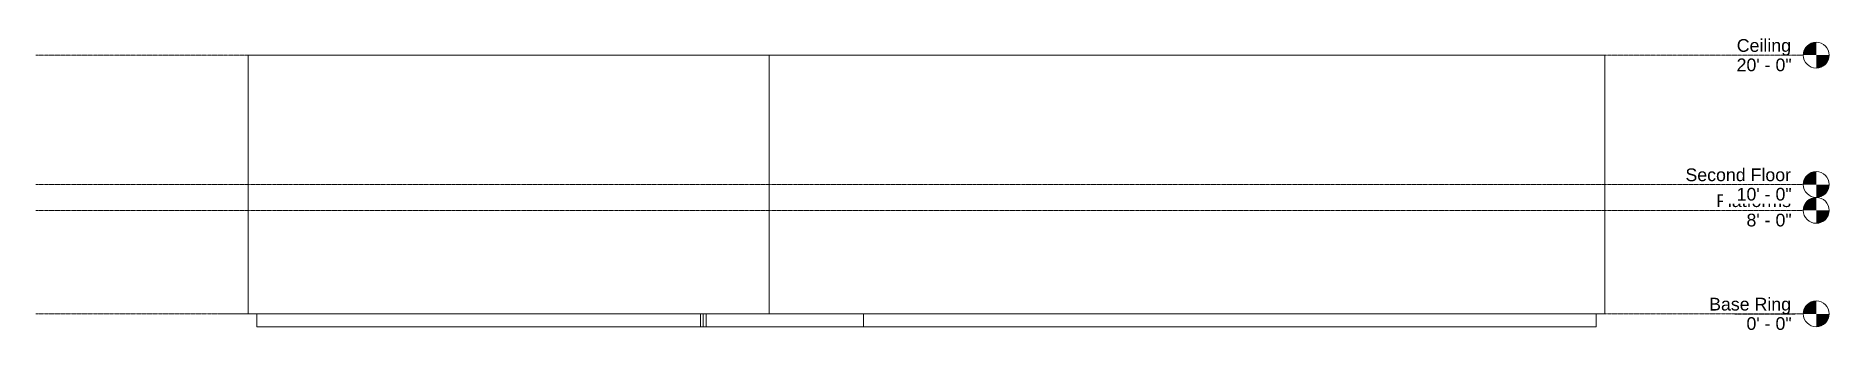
# Model space of a CAD drawing. Header units: inches. Extents: x -886 to 779, y -18 to 258.
import ezdxf

# ---------------------------------------------------------------- set-up
doc = ezdxf.new("R2010")
doc.units = ezdxf.units.IN
doc.header["$MEASUREMENT"] = 0
doc.linetypes.add('Grid Line 1_2_', pattern=[0.875, 0.5, -0.125, 0.125, -0.125])
for name, color, linetype, lineweight in [('A-DETL', 5, 'Continuous', 9), ('A-FLOR-LEVL', 6, 'Continuous', 9), ('A-FLOR-OTLN', 6, 'Continuous', 13), ('A-WALL', 2, 'Continuous', 13)]:
    doc.layers.add(name, color=color, linetype=linetype, lineweight=lineweight)

# ---------------------------------------------------------------- blocks, each defined once
blk = doc.blocks.new('Level - Level Head - Circle-50818-West')
at = {"layer": 'A-FLOR-LEVL'}
h = blk.add_hatch(color=256, dxfattribs=at)
edge = h.paths.add_edge_path(flags=0)
edge.add_line((767.4, 0), (755.4, 0))
edge.add_arc((767.4, 0), 12, 90, 180, ccw=False)
edge.add_line((767.4, 12), (767.4, 0))
h = blk.add_hatch(color=256, dxfattribs=at)
edge = h.paths.add_edge_path(flags=0)
edge.add_line((767.4, -12), (767.4, 0))
edge.add_line((767.4, 0), (779.4, 0))
edge.add_arc((767.4, 0), 12, 270, 360, ccw=False)
blk.add_circle((767.4, 0), 12, dxfattribs=at)

msp = doc.modelspace()

# ---------------------------------------------------------------- linework, layer by layer
at = {"layer": 'A-DETL'}
for p, q in [((-688.9, 0), (-714.8, 0)), ((-714.8, 0), (-44.4, 0))]:
    msp.add_line(p, q, dxfattribs=at)
at = {"layer": 'A-FLOR-OTLN'}
for p, q in [((-680.9, 0), (-680.9, -12)), ((-268.7, -12), (-268.7, 0)), ((-266.5, 0), (-266.5, -12)), ((-263.6, 0), (-263.6, -12)), ((-117.3, 0), (-117.3, -12)), ((563.1, 0), (563.1, -12)), ((-263.6, -12), (-680.9, -12)), ((563.1, -12), (-263.6, -12))]:
    msp.add_line(p, q, dxfattribs=at)
at = {"layer": 'A-WALL'}
for p, q in [((-688.9, 240), (-688.9, 0)), ((571.1, 240), (-204.9, 240)), ((-204.9, 240), (-204.9, 0)), ((571.1, 0), (571.1, 240)), ((-204.9, 0), (571.1, 0))]:
    msp.add_line(p, q, dxfattribs=at)
for points in [[(-688.9, 240), (-688.6, 240), (-687.9, 240), (-686.7, 240), (-685, 240), (-682.8, 240), (-680.2, 240), (-677, 240), (-673.4, 240), (-669.4, 240), (-664.8, 240), (-659.8, 240), (-654.3, 240), (-648.4, 240), (-642.1, 240), (-635.3, 240), (-628, 240), (-620.4, 240), (-612.3, 240), (-603.8, 240), (-595, 240), (-585.7, 240), (-576, 240), (-566, 240), (-555.6, 240), (-544.9, 240)], [(-544.9, 240), (-534, 240), (-522.8, 240), (-511.2, 240), (-499.4, 240), (-487.3, 240), (-474.9, 240), (-462.3, 240), (-449.4, 240), (-436.3, 240), (-422.9, 240), (-409.4, 240), (-395.6, 240), (-381.6, 240), (-367.5, 240), (-353.2, 240), (-338.8, 240), (-324.3, 240), (-309.6, 240), (-294.8, 240), (-280, 240), (-265, 240), (-250.1, 240), (-235, 240), (-220, 240), (-204.9, 240)], [(-544.9, 0), (-555.6, 0), (-566, 0), (-576, 0), (-585.7, 0), (-595, 0), (-603.8, 0), (-612.3, 0), (-620.4, 0), (-628, 0), (-635.3, 0), (-642.1, 0), (-648.4, 0), (-654.3, 0), (-659.8, 0), (-664.8, 0), (-669.4, 0), (-673.4, 0), (-677, 0), (-680.2, 0), (-682.8, 0), (-685, 0), (-686.7, 0), (-687.9, 0), (-688.6, 0), (-688.9, 0)], [(-204.9, 0), (-220, 0), (-235, 0), (-250.1, 0), (-265, 0), (-280, 0), (-294.8, 0), (-309.6, 0), (-324.3, 0), (-338.8, 0), (-353.2, 0), (-367.5, 0), (-381.6, 0), (-395.6, 0), (-409.4, 0), (-422.9, 0), (-436.3, 0), (-449.4, 0), (-462.3, 0), (-474.9, 0), (-487.3, 0), (-499.4, 0), (-511.2, 0), (-522.8, 0), (-534, 0), (-544.9, 0)]]:
    msp.add_lwpolyline(points, dxfattribs=at)

# ---------------------------------------------------------------- block references
at = {"layer": 'A-FLOR-LEVL'}
for p in [(0, 240), (0, 120), (0, 96), (0, 0)]:
    msp.add_blockref('Level - Level Head - Circle-50818-West', p, dxfattribs=at)

# ---------------------------------------------------------------- texts
at = {"layer": 'A-FLOR-LEVL', "char_height": 11.802, "attachment_point": 3, "line_spacing_factor": 0.938532, "bg_fill": 3, "box_fill_scale": 1.25, "bg_fill_color": 0, "bg_fill_transparency": 0}
for s, insert, width in [('\\fArial|b0|i0|c0|p34|;Ceiling', (744, 254.9), 59.904), ('\\fArial|b0|i0|c0|p34|;Platforms', (744, 110.9), 82.8), ('\\fArial|b0|i0|c0|p34|;Ground', (744, 14.9), 65.52)]:
    msp.add_mtext(s, dxfattribs=dict(at, insert=insert, width=width))

# ---------------------------------------------------------------- next in the draw order: texts
for s, insert, width in [('\\fArial|b0|i0|c0|p34|;20\' - 0"', (744.6, 236.9), 60.912), ('\\fArial|b0|i0|c0|p34|;Second Floor', (744, 134.9), 116.784), ('\\fArial|b0|i0|c0|p34|;8\' - 0"', (744.6, 92.9), 49.968), ('\\fArial|b0|i0|c0|p34|;0\' - 0"', (744.6, -3.1), 49.968)]:
    msp.add_mtext(s, dxfattribs=dict(at, insert=insert, width=width))

# ---------------------------------------------------------------- next in the draw order: linework, layer by layer
at = {"layer": 'A-FLOR-LEVL', "linetype": 'Grid Line 1_2_'}
for p, q in [((-886.1, 240), (755.4, 240)), ((-886.1, 96), (755.4, 96)), ((-886.1, 0), (755.4, 0))]:
    msp.add_line(p, q, dxfattribs=at)

# ---------------------------------------------------------------- next in the draw order: block references
at = {"layer": 'A-FLOR-LEVL'}
msp.add_blockref('Level - Level Head - Circle-50818-West', (0, 0), dxfattribs=at)

# ---------------------------------------------------------------- next in the draw order: texts
at = {"layer": 'A-FLOR-LEVL', "char_height": 11.802, "attachment_point": 3, "line_spacing_factor": 0.938532, "bg_fill": 3, "box_fill_scale": 1.25, "bg_fill_color": 0, "bg_fill_transparency": 0}
for s, insert, width in [('\\fArial|b0|i0|c0|p34|;10\' - 0"', (744.6, 116.9), 60.912), ('\\fArial|b0|i0|c0|p34|;Base Ring', (744, 14.9), 90.576)]:
    msp.add_mtext(s, dxfattribs=dict(at, insert=insert, width=width))

# ---------------------------------------------------------------- next in the draw order: linework, layer by layer
at = {"layer": 'A-FLOR-LEVL', "linetype": 'Grid Line 1_2_'}
msp.add_line((-886.1, 120), (755.4, 120), dxfattribs=at)

# ---------------------------------------------------------------- next in the draw order: texts
at = {"layer": 'A-FLOR-LEVL', "insert": (744.6, -3.1), "char_height": 11.802, "width": 49.968, "attachment_point": 3, "line_spacing_factor": 0.938532, "bg_fill": 3, "box_fill_scale": 1.25, "bg_fill_color": 0, "bg_fill_transparency": 0}
msp.add_mtext('\\fArial|b0|i0|c0|p34|;0\' - 0"', dxfattribs=at)

# ---------------------------------------------------------------- next in the draw order: linework, layer by layer
at = {"layer": 'A-FLOR-LEVL', "linetype": 'Grid Line 1_2_'}
msp.add_line((-886.1, 0), (755.4, 0), dxfattribs=at)

doc.saveas('drawing.dxf')
